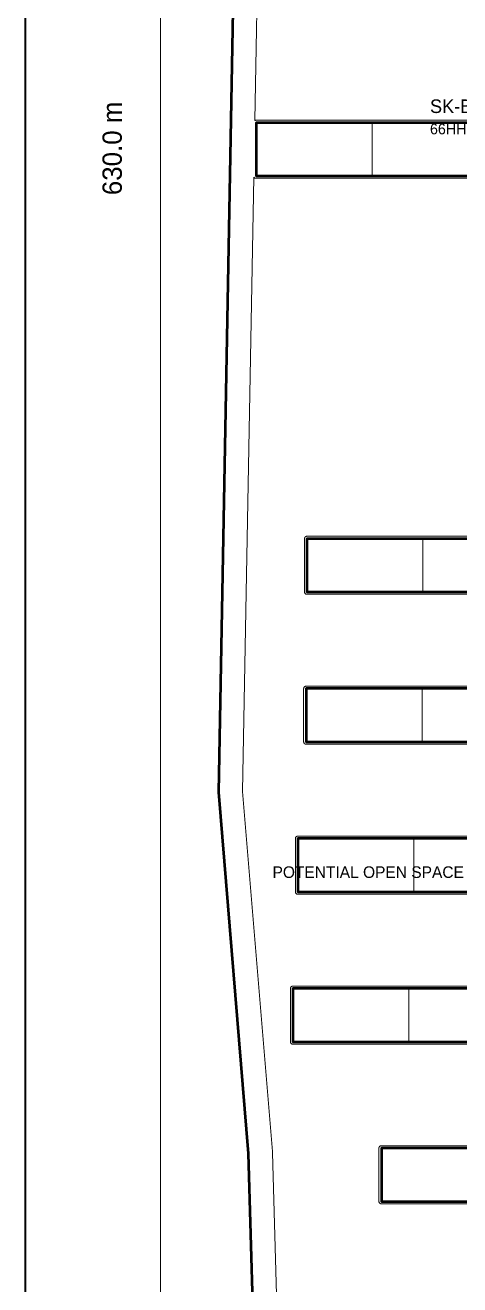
# Model space of a CAD drawing. Header units: metres. Extents: x 10 to 560, y 290 to 670.
# Drawn here: x 10 to 55, y 364.9 to 495.1 of the extents above; entities that cross this region are included whole.
import ezdxf

# ---------------------------------------------------------------- set-up
doc = ezdxf.new("R2010")
doc.units = ezdxf.units.M
for name, color, linetype, lineweight in [('A-BUILDING-LABEL', 7, 'CONTINUOUS', 18), ('A-BUILDING-OUTLINE', 7, 'CONTINUOUS', 50), ('A-DIM', 3, 'CONTINUOUS', 18), ('A-FRAME', 7, 'CONTINUOUS', 35), ('A-SITE-BOUNDARY', 1, 'CONTINUOUS', 50), ('A-UNIT-LINE', 4, 'CONTINUOUS', 18), ('L-OPEN-SPACE', 8, 'CONTINUOUS', 13)]:
    doc.layers.add(name, color=color, linetype=linetype, lineweight=lineweight)

msp = doc.modelspace()

# ---------------------------------------------------------------- linework, layer by layer
at = {"layer": 'A-BUILDING-OUTLINE'}
for points in [[(69.88, 479.5), (69.88, 485), (33.88, 485), (33.88, 479.5)], [(75.15, 436.5), (75.15, 442), (39.15, 442), (39.15, 436.5)], [(75.06, 421), (75.06, 426.5), (39.06, 426.5), (39.06, 421)], [(74.2, 405.5), (74.2, 411), (38.2, 411), (38.2, 405.5)], [(73.69, 390), (73.69, 395.5), (37.69, 395.5), (37.69, 390)], [(70.85, 373.5), (70.85, 379), (46.85, 379), (46.85, 373.5)]]:
    msp.add_lwpolyline(points, close=True, dxfattribs=at)
at = {"layer": 'A-DIM'}
msp.add_lwpolyline([(24, 320), (24, 635.01)], dxfattribs=at)
at = {"layer": 'A-FRAME'}
msp.add_lwpolyline([(560, 290), (560, 670), (10, 670), (10, 290), (560, 290)], dxfattribs=at)
at = {"layer": 'A-SITE-BOUNDARY'}
msp.add_lwpolyline([(31.64, 506.01), (30, 415.78), (33.08, 378.45), (34.51, 328.41), (131.11, 326.77), (135, 324.51), (136.23, 320), (138.08, 320), (139.31, 324.51), (143, 326.56), (222.17, 325.13), (221.96, 356.92), (223.6, 373.73), (224.01, 506.42)], dxfattribs=at)
at = {"layer": 'A-UNIT-LINE'}
for points in [[(45.88, 479.5), (45.88, 485)], [(51.15, 436.5), (51.15, 442)], [(51.06, 421), (51.06, 426.5)], [(50.2, 405.5), (50.2, 411)], [(49.69, 390), (49.69, 395.5)]]:
    msp.add_lwpolyline(points, dxfattribs=at)
at = {"layer": 'L-OPEN-SPACE'}
for points in [[(68.29, 485.25), (33.88, 485.25), (33.85, 485.25), (33.83, 485.25), (33.81, 485.24), (33.78, 485.23), (33.76, 485.22), (34.14, 505.93)], [(36.94, 330.87), (35.58, 378.52), (35.57, 378.65), (32.5, 415.86), (33.66, 479.38), (33.66, 479.38), (33.67, 479.36), (33.69, 479.34), (33.7, 479.32), (33.72, 479.31), (33.74, 479.29), (33.76, 479.28), (33.78, 479.27), (33.81, 479.26), (33.83, 479.25), (33.85, 479.25), (33.88, 479.25), (69.88, 479.25)], [(73.27, 442.25), (39.15, 442.25), (39.13, 442.25), (39.1, 442.25), (39.08, 442.24), (39.05, 442.23), (39.03, 442.22), (39.01, 442.21), (38.99, 442.19), (38.97, 442.18), (38.96, 442.16), (38.94, 442.14), (38.93, 442.12), (38.92, 442.1), (38.91, 442.07), (38.9, 442.05), (38.9, 442.02), (38.9, 442), (38.9, 436.5), (38.9, 436.48), (38.9, 436.45), (38.91, 436.43), (38.92, 436.4), (38.93, 436.38), (38.94, 436.36), (38.96, 436.34), (38.97, 436.32), (38.99, 436.31), (39.01, 436.29), (39.03, 436.28), (39.05, 436.27), (39.08, 436.26), (39.1, 436.25), (39.13, 436.25), (39.15, 436.25), (75.15, 436.25)], [(75.06, 426.75), (39.06, 426.75), (39.04, 426.75), (39.02, 426.75), (38.99, 426.74), (38.97, 426.73), (38.95, 426.72), (38.93, 426.71), (38.91, 426.69), (38.89, 426.68), (38.87, 426.66), (38.86, 426.64), (38.84, 426.62), (38.83, 426.6), (38.83, 426.57), (38.82, 426.55), (38.82, 426.52), (38.81, 426.5), (38.81, 421), (38.82, 420.98), (38.82, 420.95), (38.83, 420.93), (38.83, 420.9), (38.84, 420.88), (38.86, 420.86), (38.87, 420.84), (38.89, 420.82), (38.91, 420.81), (38.93, 420.79), (38.95, 420.78), (38.97, 420.77), (38.99, 420.76), (39.02, 420.75), (39.04, 420.75), (39.06, 420.75), (75.06, 420.75)], [(74.2, 411.25), (38.2, 411.25), (38.17, 411.25), (38.15, 411.25), (38.12, 411.24), (38.1, 411.23), (38.08, 411.22), (38.06, 411.21), (38.04, 411.19), (38.02, 411.18), (38, 411.16), (37.99, 411.14), (37.97, 411.12), (37.96, 411.1), (37.96, 411.07), (37.95, 411.05), (37.95, 411.02), (37.95, 411), (37.95, 405.5), (37.95, 405.48), (37.95, 405.45), (37.96, 405.43), (37.96, 405.4), (37.97, 405.38), (37.99, 405.36), (38, 405.34), (38.02, 405.32), (38.04, 405.31), (38.06, 405.29), (38.08, 405.28), (38.1, 405.27), (38.12, 405.26), (38.15, 405.25), (38.17, 405.25), (38.2, 405.25), (74.2, 405.25)], [(73.69, 395.75), (37.69, 395.75), (37.66, 395.75), (37.64, 395.75), (37.62, 395.74), (37.59, 395.73), (37.57, 395.72), (37.55, 395.71), (37.53, 395.69), (37.51, 395.68), (37.5, 395.66), (37.48, 395.64), (37.47, 395.62), (37.46, 395.6), (37.45, 395.57), (37.44, 395.55), (37.44, 395.52), (37.44, 395.5), (37.44, 390), (37.44, 389.98), (37.44, 389.95), (37.45, 389.93), (37.46, 389.9), (37.47, 389.88), (37.48, 389.86), (37.5, 389.84), (37.51, 389.82), (37.53, 389.81), (37.55, 389.79), (37.57, 389.78), (37.59, 389.77), (37.62, 389.76), (37.64, 389.75), (37.66, 389.75), (37.69, 389.75), (71.26, 389.75)], [(70, 379.25), (46.85, 379.25), (46.82, 379.25), (46.8, 379.25), (46.77, 379.24), (46.75, 379.23), (46.73, 379.22), (46.71, 379.21), (46.69, 379.19), (46.67, 379.18), (46.65, 379.16), (46.64, 379.14), (46.63, 379.12), (46.62, 379.1), (46.61, 379.07), (46.6, 379.05), (46.6, 379.02), (46.6, 379), (46.6, 373.5), (46.6, 373.48), (46.6, 373.45), (46.61, 373.43), (46.62, 373.4), (46.63, 373.38), (46.64, 373.36), (46.65, 373.34), (46.67, 373.32), (46.69, 373.31), (46.71, 373.29), (46.73, 373.28), (46.75, 373.27), (46.77, 373.26), (46.8, 373.25), (46.82, 373.25), (46.85, 373.25), (70.6, 373.25)]]:
    msp.add_lwpolyline(points, dxfattribs=at)

# ---------------------------------------------------------------- texts
at = {"layer": 'A-BUILDING-LABEL'}
for s, height, p in [('SK-BLD-MRG-0001  3U', 1.4, (51.88, 486)), ('66HH H33.0m 72x11m', 1.1, (51.88, 483.8))]:
    msp.add_text(s, height=height, dxfattribs=at).set_placement(p)
at = {"layer": 'A-DIM'}
msp.add_text('630.0 m', height=2, rotation=90, dxfattribs=at).set_placement((20, 477.51))
at = {"layer": 'L-OPEN-SPACE'}
msp.add_text('POTENTIAL OPEN SPACE 28758m2', height=1.2, dxfattribs=at).set_placement((35.59, 406.93))

doc.saveas('drawing.dxf')
